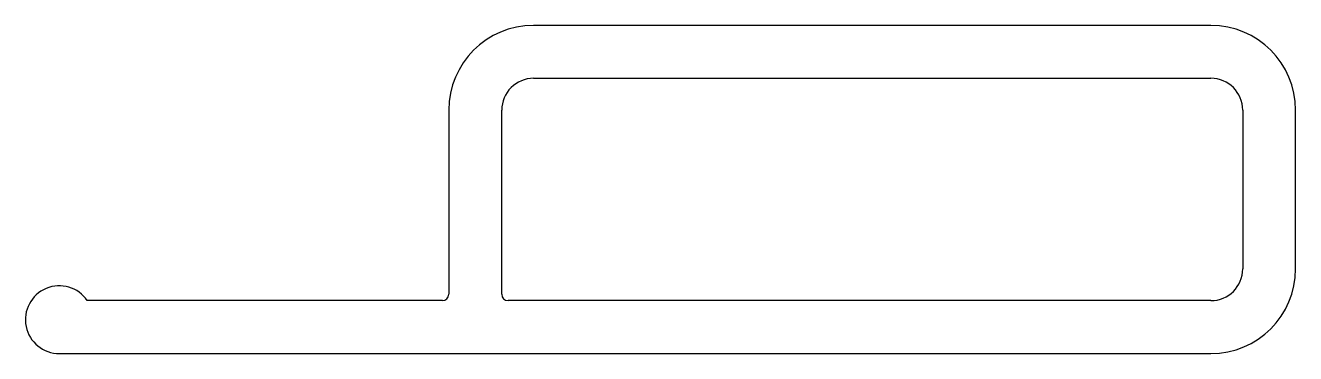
# Model space of a CAD drawing. Extents: x 3022.9 to 3082.9, y 1701.1 to 1716.6.
import ezdxf

# ---------------------------------------------------------------- set-up
doc = ezdxf.new("R2010")
doc.units = 0
doc.layers.get('0').update_dxf_attribs({"linetype": 'CONTINUOUS'})

msp = doc.modelspace()

# ---------------------------------------------------------------- linework, layer by layer
for p, q in [((3078.88, 1716.646), (3046.88, 1716.646)), ((3046.88, 1714.146), (3078.88, 1714.146)), ((3042.88, 1712.646), (3042.88, 1703.946)), ((3045.38, 1703.946), (3045.38, 1712.646)), ((3080.38, 1712.646), (3080.38, 1705.146)), ((3082.88, 1705.146), (3082.88, 1712.646)), ((3042.58, 1703.646), (3025.802, 1703.646)), ((3078.88, 1703.646), (3045.68, 1703.646)), ((3024.482, 1701.146), (3044.781, 1701.146)), ((3044.781, 1701.146), (3078.88, 1701.146))]:
    msp.add_line(p, q)
for centre, radius, start, end in [((3046.88, 1712.646), 4, 90, 180), ((3078.88, 1712.646), 4, 0, 90), ((3046.88, 1712.646), 1.5, 90, 180.00002), ((3078.88, 1712.646), 1.5, 360, 90), ((3078.88, 1705.146), 1.5, 270, 0), ((3078.88, 1705.146), 4, 270, 0), ((3024.48, 1702.746), 1.6, 34.22893, 270.07913), ((3042.58, 1703.946), 0.3, 270, 0), ((3045.68, 1703.946), 0.3, 180, 270)]:
    msp.add_arc(centre, radius, start, end)

doc.saveas('drawing.dxf')
